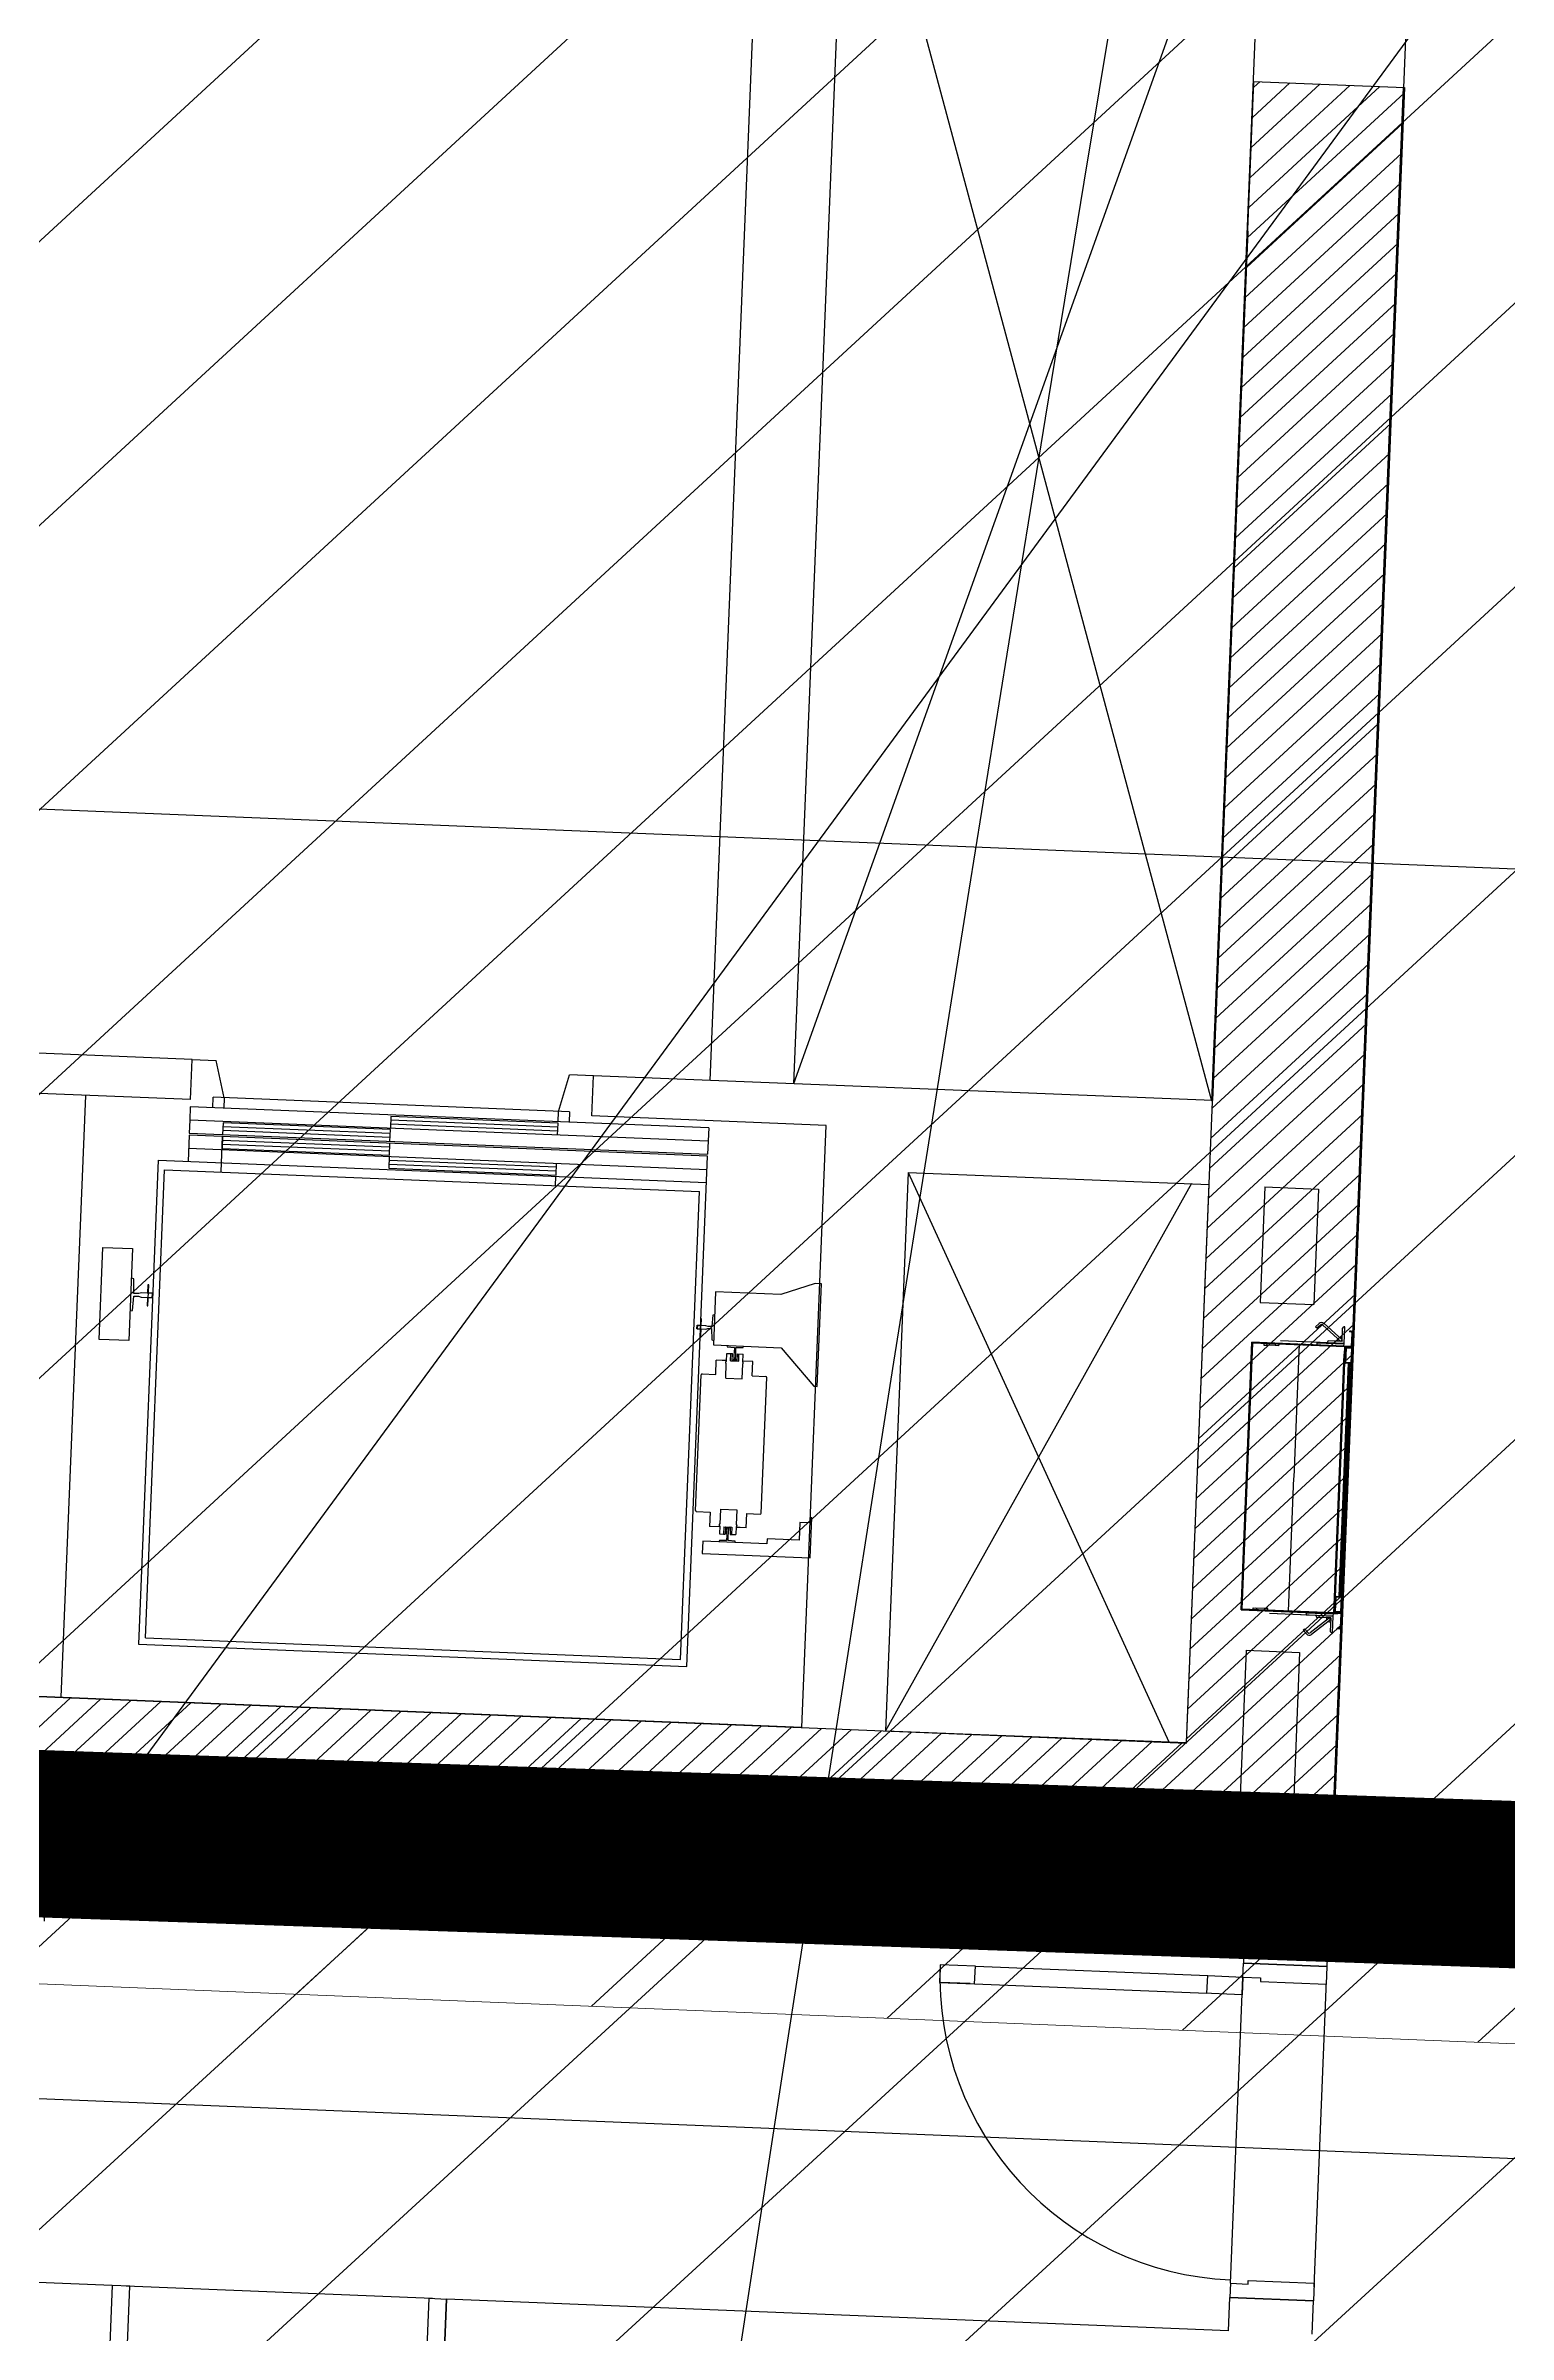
# Model space of a CAD drawing. Extents: x -678889171 to 586587, y -792238163 to 335485.
# Drawn here: x -678720618 to -678716249, y -791955414 to -791948575 of the extents above; entities that cross this region are included whole.
import ezdxf
from ezdxf.enums import TextEntityAlignment as Align

# ---------------------------------------------------------------- set-up
doc = ezdxf.new("R2010")
doc.units = 0
doc.header["$MEASUREMENT"] = 0
for name, color, linetype in [('A-FLOR-PATT', 252, 'Continuous'), ('A-SITE-PATT', 252, 'Continuous'), ('A-WALL', 252, 'Continuous')]:
    doc.layers.add(name, color=color, linetype=linetype)
for name, color, linetype, lineweight in [('BASEMENT3 LAYOUT$0$A-TABL-TEXT', 252, 'Continuous', 30), ('BASEMENT3 LAYOUT$0$HATCH1', 252, 'Continuous', 15), ('BASEMENT3 LAYOUT$0$HATCH2', 252, 'Continuous', 15)]:
    doc.layers.add(name, color=color, linetype=linetype, lineweight=lineweight)
doc.styles.add('Ground floor Towers$0$$Bas01-Rname$0$EN-SC', font='swissc.ttf')
doc.styles.add('Ground floor Towers$0$$Bas01-Rname$0$EN-SCL', font='swisscl.ttf')
doc.styles.add('Ground floor Towers$0$04-Ground Floor$0$000 admin typ - Copy trial 2$0$Standard', font='txt')
doc.styles.add('Ground floor Towers$0$04-Ground Floor$0$V2-lower ground$0$LEVEL  FOR LICENSE LOWER GR$0$$LG- LEVEL$0$AR-SR', font='sarb.shx')

# ---------------------------------------------------------------- blocks, each defined once
blk = doc.blocks.new('A$C61C61320')
at = {"layer": 'BASEMENT3 LAYOUT$0$HATCH2'}
h = blk.add_hatch(dxfattribs=at)
h.set_pattern_fill('ANSI31', color=256, scale=5000, style=0)
h.set_pattern_definition([(45, (1320016.062358054, 343948.7931753235), (-441.9417382415922, 441.9417382415922), [])])
h.paths.add_polyline_path([(11086.00013759569, 20764.88754983409), (-87874.57371154218, 20764.88754983409), (-87874.57371154218, -14411.92520058152), (11086.00013759569, -14411.92520058152)])
h = blk.add_hatch(dxfattribs=at)
h.set_pattern_fill('JIS_WOOD', color=256, scale=1000, style=0)
h.set_pattern_definition([(45, (-845211.5632561638, -471074.8112416068), (-499.9999991609842, 499.9999991609843), [])])
edge = h.paths.add_edge_path()
edge.add_line((-87728.88771757309, -14436.92520058164), (11085.99286301623, -14077.61977391216))
edge.add_line((11085.9928630162, -14077.61977391216), (11086.00013759563, -61296.12011963065))
edge.add_line((11086.00013759569, -61296.12011963065), (-23868.16462742418, -60220.57708285929))
edge.add_line((-23868.16462742421, -60220.57708285929), (-23388.15647815715, -47455.2645226442))
edge.add_arc((-38984.06513334403, -44366.02445463254), 15898.9235792472, 348.7958745272753, 525.9866040010601)
edge.add_line((-54409.82303213701, -40516.12001080933), (-55179.78612954497, -49076.3717473704))
edge.add_line((-55179.78612954495, -49076.3717473704), (-87616.00626249687, -47227.09333388295))
edge.add_line((-87616.00626249681, -47227.09333388295), (-87728.88771757303, -14436.92520058164))
at = {"layer": 'BASEMENT3 LAYOUT$0$A-TABL-TEXT', "const_width": 500}
blk.add_lwpolyline([(-87874.57371154218, -14411.92520058152), (11006.35061529244, -13813.14535745487)], dxfattribs=at)
at = {"layer": 'BASEMENT3 LAYOUT$0$HATCH1'}
blk.add_lwpolyline([(-34954.57419444504, 20764.88754983409), (11086.00013759569, 20764.88754983409), (11086.00013759569, -14077.61977391367), (-34954.57419444504, -14077.61016135014), (-34954.57429169421, 20764.8875468953)], dxfattribs=at)
at = {"layer": 'BASEMENT3 LAYOUT$0$HATCH2'}
blk.add_lwpolyline([(11086.00013759569, 20764.88754983409), (-87874.57371154218, 20764.88754983409), (-87874.57371154218, -14411.92520058152), (11086.00013759569, -14411.92520058152)], close=True, dxfattribs=at)
blk = doc.blocks.new('2')
at = {"layer": 'BASEMENT3 LAYOUT$0$A-TABL-TEXT', "const_width": 500}
blk.add_lwpolyline([(28948.80462125619, 217778.7896551112), (130982.8937054502, 218396.6636916995)], dxfattribs=at)
at = {"layer": 'BASEMENT3 LAYOUT$0$HATCH1'}
blk.add_lwpolyline([(82966.28210714832, 252962.2482544654), (129006.8564391891, 252962.2482544654), (129006.8564391891, 218119.7409307177), (82966.28210714832, 218119.7505432812), (82966.28200989915, 252962.2482515266)], dxfattribs=at)
blk = doc.blocks.new('GR')
at = {"layer": 'A-FLOR-PATT'}
for p, q in [((49525, 196905), (100317.2811657881, 272271.475170982)), ((77833.58612884278, 239976.1985141063), (77833.58612884278, 235726.9152415374, 6.574195595117978e-08)), ((75883.58612884412, 239726.1985141063), (75883.58612884412, 235726.1985141063)), ((76133.58612884412, 239726.1985141063), (76133.58612884412, 235726.1985141063)), ((77383.58612884412, 239726.1985141063), (76133.58612884412, 235726.1985141063)), ((76133.58612884412, 239726.1985141063), (77383.5861288441, 235726.1985141063, 6.574195787006775e-08)), ((77383.58612884412, 239726.1985141063), (77383.58612884412, 235726.1985141063)), ((77386.17222082234, 238775.3818649836), (77836.172220821, 238775.3818649836)), ((77386.17222082234, 233805.3818902383), (77386.17222082228, 238775.3818649836)), ((77386.17222082235, 238757.8228907181), (77403.73119508794, 238775.3818649836)), ((77386.17222082235, 238668.0203295074), (77493.53375629861, 238775.3818649836)), ((77386.17222082235, 238578.2177682967), (77583.33631750931, 238775.3818649836)), ((77386.17222082234, 238488.415207086), (77673.13887872, 238775.3818649836)), ((77386.17222082237, 238398.6126458753), (77762.9414399307, 238775.3818649836)), ((77386.17222082237, 238308.8100846646), (77836.172220821, 238758.8100846632)), ((77833.05338425327, 233156.0134408313), (77833.4370189731, 238776.1985141063)), ((77836.172220821, 238775.3818649836), (77836.17222082257, 233355.3818902383)), ((77386.17222082235, 238219.0075234539), (77836.17222082104, 238669.0075234526)), ((77386.17222082235, 238129.2049622432), (77836.17222082107, 238579.2049622419)), ((77386.17222082235, 238039.4024010325), (77836.1722208211, 238489.4024010312)), ((77386.17222082234, 237949.5998398218), (77836.17222082111, 238399.5998398206)), ((77386.17218827618, 238327.4678351661), (77386.17222082184, 235727.4912336704)), ((77386.17222082237, 237859.7972786111), (77836.17222082114, 238309.7972786099)), ((77386.17222082237, 237769.9947174004), (77836.17222082117, 238219.9947173992)), ((77386.17222082235, 237680.1921561898), (77836.17222082122, 238130.1921561886)), ((77386.17222082235, 237590.3895949791), (77836.17222082122, 238040.3895949779)), ((77386.17222082235, 237500.5870337684), (77836.17222082124, 237950.5870337673)), ((77386.17222082234, 237410.7844725577), (77836.17222082126, 237860.7844725566)), ((77386.17222082237, 237320.981911347), (77836.17222082132, 237770.9819113459)), ((77386.17222082237, 237231.1793501363), (77836.17222082135, 237681.1793501353)), ((77386.17222082235, 237141.3767889256), (77836.17222082136, 237591.3767889246)), ((77386.17222082235, 237051.5742277149), (77836.17222082142, 237501.574227714)), ((77386.17222082232, 236961.7716665042), (77836.17222082142, 237411.7716665033)), ((77386.17222082234, 236871.9691052935), (77836.17222082146, 237321.9691052926)), ((77386.17222082237, 236782.1665440828), (77836.17222082146, 237232.1665440819)), ((77386.17222082234, 236692.3639828721), (77836.17222082149, 237142.3639828713)), ((77386.17222082235, 236602.5614216615), (77836.17222082154, 237052.5614216606)), ((77386.17222082235, 236512.7588604508), (77836.17222082154, 236962.7588604499)), ((77386.17222082232, 236422.95629924), (77836.1722208216, 236872.9562992393)), ((77386.17222082234, 236333.1537380294), (77836.17222082161, 236783.1537380286)), ((77386.17222082237, 236243.3511768187), (77836.17222082161, 236693.3511768179)), ((77386.17222082234, 236153.548615608), (77836.17222082167, 236603.5486156073)), ((77386.17222082235, 236063.7460543973), (77836.17222082171, 236513.7460543967)), ((106690.0000000001, 236455), (58315, 236455)), ((77386.17222082235, 235973.9434931866), (77836.17222082171, 236423.943493186)), ((77386.17222082232, 235884.1409319759), (77836.17222082174, 236334.1409319753)), ((77386.17222082234, 235794.3383707652), (77836.17222082175, 236244.3383707646)), ((77386.17222082237, 235704.5358095545), (77836.17222082181, 236154.535809554)), ((77386.17222082237, 235614.7332483438), (77836.17222082184, 236064.7332483433)), ((77386.17222082235, 235524.9306871332), (77836.17222082186, 235974.9306871326)), ((77386.17222082235, 235435.1281259225), (77836.17222082186, 235885.1281259219)), ((77386.17222082235, 235345.3255647118), (77836.17222082191, 235795.3255647113)), ((74335.70897250086, 235726.1985141063), (73170.70897240068, 235726.1985141063)), ((74335.70897243392, 235606.19851497), (74335.70897250086, 235726.1985149376)), ((74335.70897250086, 235726.1985149193), (74407.74002819111, 235726.1985149193)), ((74435.70897243403, 235615.8876608582), (74407.74002819111, 235726.1985149193)), ((75435.70897243403, 235615.8876608582), (75463.67791652154, 235726.1985143066)), ((75535.70897243403, 235726.1985143066), (75463.67791652154, 235726.1985143066)), ((77386.17222082184, 235727.4912336704), (75535.70897240068, 235726.1985141064)), ((75535.70897236721, 235606.198514307), (75535.70897243403, 235726.1985143124)), ((77386.17222082234, 235255.5230035011), (77836.17222082196, 235705.5230035007)), ((74335.70897250086, 235606.1985141063), (73170.70897240068, 235606.1985141063)), ((74021.17285968013, 235606.1985139012), (74021.17285968013, 233806.1985141063)), ((75468.6686482384, 235615.8876608582), (74402.74929662967, 235615.8876608582)), ((74402.74929662967, 235584.4590894296), (74402.74929662967, 235615.8876608582)), ((74435.70897243403, 235615.8876608582), (74435.70897243403, 235584.4590894296)), ((75435.70897243403, 235584.4590894297), (75435.70897243403, 235615.8876608582)), ((75468.6686482384, 235615.8876608582), (75468.6686482384, 235584.4590894297)), ((76236.17285968013, 235606.1985141063), (75535.70897240068, 235606.1985141063)), ((76236.17285968013, 233805.3818902383), (76236.17285968013, 235606.1985141063)), ((77386.17222082237, 235165.7204422904), (77836.17222082196, 235615.72044229)), ((74335.70897243392, 235584.4590894296), (74335.7089724338, 235545.173375144)), ((75885.70897243403, 235584.4590894296), (74335.70897243392, 235584.4590894296)), ((74335.7089724338, 235545.173375144), (74335.70897243392, 235505.8876608582)), ((75885.70897243403, 235545.1733751439), (74335.7089724338, 235545.173375144)), ((74435.70897243415, 235541.2448037154), (74435.70897243415, 235505.8876608582)), ((74935.70897243392, 235541.2448037154), (74435.70897243415, 235541.2448037154)), ((74935.70897243403, 235529.4590894296), (74435.70897243403, 235529.4590894296)), ((74935.70897243403, 235580.5305180011), (74935.70897243392, 235545.173375144)), ((75435.70897243403, 235580.5305180011), (74935.70897243403, 235580.5305180011)), ((75435.70897243403, 235568.7448037154), (74935.70897243403, 235568.7448037154)), ((75435.70897243403, 235556.9590894296), (74935.70897243392, 235556.9590894296)), ((74935.70897243403, 235505.8876608582), (74935.70897243392, 235541.2448037154)), ((75435.70897243403, 235545.1733751439), (75435.70897243403, 235580.5305180011)), ((75885.70897243403, 235584.4590894299), (75885.70897243403, 235505.8876608585)), ((77386.17222082237, 235075.9178810797), (77836.17222082199, 235525.9178810793)), ((74335.70897243392, 235505.8876608582), (75885.70897243403, 235505.8876608582)), ((74335.70897243392, 235499.9781345379), (74335.70897243392, 235421.4067059665)), ((75885.70897243403, 235499.9781345379), (74335.70897243392, 235499.9781345379)), ((74335.70897243392, 235460.6924202522), (75885.70897243403, 235460.6924202522)), ((74935.70897243403, 235517.6733751439), (74435.70897243415, 235517.673375144)), ((74435.70897243403, 235393.9067059665), (74435.70897243403, 235499.9781345379)), ((74435.70897243403, 235499.9781345379), (74435.70897243415, 235464.6209916807)), ((74935.70897243403, 235488.1924202521), (74435.70897243403, 235488.1924202521)), ((74935.70897243403, 235476.4067059664), (74435.70897243415, 235476.4067059665)), ((74435.70897243415, 235464.6209916807), (74935.70897243403, 235464.6209916807)), ((74935.70897243403, 235464.6209916807), (74935.70897243392, 235499.9781345379)), ((74935.70897243403, 235460.6924202521), (74935.70897243403, 235425.335277395)), ((75435.70897243403, 235425.335277395), (75435.70897243415, 235460.6924202521)), ((75885.70897243694, 233974.2638488232), (75885.70897243403, 235499.9781345381)), ((77333.43703314522, 235477.4543932813), (76486.17285968013, 233806.1985141063)), ((76486.17285968013, 235476.1985141063), (77333.43703314522, 233807.4543932812)), ((76486.17285968013, 235476.1985141063), (76486.17285968013, 233806.1985141063)), ((76486.17285968013, 235476.1985141063), (77386.17222082232, 235476.1985141063)), ((77386.17222082232, 233807.5325613734), (77386.17222082232, 235476.1985141063)), ((77553.26158763896, 235476.198513773), (77553.26158667821, 235130.3635953762)), ((77553.26158763896, 235476.198513773), (77713.26158763896, 235476.1985133285)), ((77713.26158763896, 235476.1985133285), (77713.26158667821, 235130.3635953763)), ((74246.42325815126, 235421.4067059665), (75885.70897243694, 235421.4067059665)), ((74246.42325815126, 235421.4067059665), (74246.42325815126, 233974.2638488233)), ((74266.0661152941, 233993.9067059661), (74266.0661152941, 235393.9067059665)), ((74266.0661152941, 235393.9067059665), (75866.0661152941, 235393.9067059664)), ((75435.70897243415, 235448.9067059665), (74935.70897243403, 235448.9067059665)), ((75435.70897243403, 235437.1209916807), (74935.70897243403, 235437.1209916807)), ((74935.70897243403, 235425.335277395), (75435.70897243403, 235425.335277395)), ((75435.70897243415, 235393.9067059665), (75435.70897243403, 235421.4067059665)), ((75866.0661152941, 233993.9067059661), (75866.0661152941, 235393.9067059664)), ((77386.17222082235, 234986.115319869), (77836.17222082203, 235436.1153198687)), ((77386.17222082235, 234896.3127586583), (77836.17222082203, 235346.312758658)), ((77386.17222082235, 234806.5101974476), (77836.17222082209, 235256.5101974473)), ((74092.03040100842, 234879.4800769346), (74092.03040100842, 235154.4800769346)), ((74092.03040100842, 235154.4800769346), (74180.8161152941, 235154.4800769346)), ((74180.8161152941, 235154.4800769346), (74180.8161152941, 234879.4800769346)), ((76222.11974453017, 235133.0352442064), (76120.80364505002, 235096.1930262136)), ((76241.15489049301, 235133.0352442064), (76222.11974453017, 235133.0352442064)), ((76241.15489049301, 234826.0167609334), (76241.15489049301, 235133.0352442064)), ((77386.17222082234, 234716.7076362369), (77836.1722208221, 235166.7076362367)), ((77553.26158667823, 235130.3635953763, -5.781159205423704e-07), (77713.26158634477, 235130.3635953763, -2.334822668452396e-07)), ((74187.88754386558, 235064.1229340775), (74180.8161152941, 235066.0872197918)), ((74190.24468672262, 235020.9086483632), (74187.88754386558, 235064.1229340775)), ((74233.45897243694, 235048.4086483633), (74230.70897243694, 235048.4086483632)), ((74230.70897243694, 235048.4086483632), (74230.70897243694, 235024.4443626489)), ((74233.45897243694, 234985.5515055061), (74233.45897243694, 235048.4086483633)), ((75926.15392665482, 235096.1930262137), (75926.15392665482, 234937.1574518782)), ((76120.80364505002, 235096.1930262136), (75926.15392665482, 235096.1930262137)), ((77386.17222082237, 234626.9050750262), (77836.1722208221, 235076.905075026)), ((77731.15531693063, 235074.4731457977), (77720.934737534, 235063.9026052008)), ((77725.55389860856, 235060.0481547379), (77720.934737534, 235063.9026052008)), ((77735.4687597715, 235070.3025090527), (77725.55389860856, 235060.0481547379)), ((77798.30857549461, 235023.9019747642), (77742.26674257583, 235070.6659791683)), ((77802.15271201896, 235028.5087756479), (77746.11087910019, 235075.272780052)), ((77802.26158520815, 235023.8793781585), (77802.26158520814, 235063.8793781585)), ((77808.26158520814, 235067.8793781585), (77806.26158520814, 235067.8793781585)), ((77808.26158520815, 235017.8793781585), (77808.26158520815, 235067.8793781585)), ((77822.73832372807, 235055.3635953762), (77822.73832372807, 235053.3635953762)), ((77828.26158520815, 235055.3635953762), (77822.73832372807, 235055.3635953762)), ((77828.26158520815, 235053.3635953762), (77822.73832372807, 235053.3635953762)), ((77831.26158520815, 235010.3635953762), (77831.26158520815, 235050.3635953762)), ((77833.26158520815, 235010.3635953762), (77833.26158520815, 235050.3635953762)), ((74187.88754386558, 234969.8372197918), (74190.24468672274, 235013.051505506)), ((74204.38754386558, 235020.9086483631), (74190.24468672262, 235020.9086483632)), ((74190.24468672274, 235013.051505506), (74204.38754386558, 235013.051505506)), ((74212.24468672262, 235023.2657912204), (74204.38754386558, 235020.9086483631)), ((74204.38754386558, 235013.051505506), (74212.24468672262, 235010.6943626489)), ((74245.24468672262, 235023.2657912204), (74212.24468672262, 235023.2657912204)), ((74212.24468672262, 235010.6943626489), (74245.24468672274, 235010.6943626489)), ((74230.70897243694, 235024.4443626489), (74246.42325815126, 235024.4443626489)), ((74246.42325815126, 235009.5157912204), (74230.70897243694, 235009.5157912204)), ((74230.70897243694, 235009.5157912204), (74230.70897243694, 234985.551505506)), ((74230.70897243694, 234985.551505506), (74233.45897243694, 234985.5515055061)), ((74245.24468672274, 235010.6943626489), (74245.24468672262, 235023.2657912204)), ((75874.88183994823, 234982.9032058858), (75874.88183994823, 234994.5699082503)), ((75874.88183994823, 234994.5699082503), (75887.16257927915, 234994.5699082503)), ((75887.16257927915, 234982.9032058858), (75874.88183994823, 234982.9032058858)), ((75901.59244799298, 234993.6488528004), (75875.8028953981, 234993.6488528005)), ((75875.8028953981, 234993.6488528005), (75875.8028953981, 234983.8242613357)), ((75875.8028953981, 234983.8242613357), (75901.59244799298, 234983.8242613358)), ((75887.16257927915, 235013.29803573), (75885.01344989623, 235013.2980357299)), ((75885.01344989623, 235013.2980357299), (75885.01344989623, 234964.1750784062)), ((75887.16257927915, 234994.5699082503), (75887.16257927915, 235013.29803573)), ((75887.16257927915, 234964.1750784062), (75887.16257927915, 234982.9032058858)), ((75907.73281765844, 234991.8067419008), (75901.59244799298, 234993.6488528004)), ((75901.59244799298, 234983.8242613358), (75907.73281765844, 234985.6663722353)), ((75918.78548305632, 234991.8067419008), (75907.73281765844, 234991.8067419008)), ((75907.73281765844, 234985.6663722353), (75918.78548305632, 234985.6663722354)), ((75920.62759395594, 235025.5787750609), (75918.78548305632, 234991.8067419008)), ((75918.78548305632, 234985.6663722354), (75920.62759395594, 234951.8943390753)), ((75926.15392665482, 235027.1138674772), (75920.62759395594, 235025.5787750609)), ((77386.17222082237, 234537.1025138155), (77836.17222082216, 234987.1025138153)), ((77831.26158520815, 235010.3635953762), (77533.26158520815, 235010.3635953762)), ((77533.26158520815, 235010.3635953762), (77533.26158520815, 234210.3635953762)), ((77533.26158520815, 234210.364086447), (77533.26158520815, 235010.3635953762)), ((77533.26158520815, 235010.3635953762, -6.211951305109401e-07), (77713.26158634484, 235010.3635953763, -2.334822668452396e-07)), ((77535.26158520815, 235008.3635953762), (77535.26158520815, 234212.3635953762)), ((77810.10779247254, 235008.3635953762), (77535.26158520815, 235008.3635953762)), ((77569.0632984868, 235008.3635953762), (77569.0632984868, 235003.3654052576)), ((77569.0632984868, 235003.3654052576), (77579.14753023331, 235003.3654052576)), ((77606.21403804974, 235003.361642898), (77576.21403804974, 235003.361642898)), ((77579.14753023331, 235003.3654052576), (77579.14753023331, 235008.3635953762)), ((77603.28054586619, 235003.3654052576), (77603.28054586619, 235008.3635953762)), ((77613.3647776127, 235003.3654052576), (77603.28054586619, 235003.3654052576)), ((77613.3647776127, 235008.3635953762), (77613.3647776127, 235003.3654052576)), ((77808.26158520815, 235017.8793781585), (77618.26158520815, 235017.8793781585)), ((77808.26158520815, 235017.8793781585), (77618.26158520815, 235017.8793781585)), ((77682.19908520818, 235010.3635953763, 4.275470725291972e-07), (77674.47427209924, 235010.3635953763, 4.275470725291972e-07)), ((77674.65427209923, 235010.1835953764, 4.275470725291972e-07), (77674.65427209923, 234611.5435953763, 4.275470725291972e-07)), ((77728.26158520814, 235011.1635953762), (77728.26158520814, 235017.1635953762)), ((77728.26158520814, 235017.1635953762), (77808.26158520814, 235017.1635953762)), ((77728.26158520814, 235011.1635953762), (77808.26158520814, 235011.1635953762)), ((77758.26158520815, 235017.8793781585), (77758.26158520815, 235019.8793781585)), ((77808.26158520815, 235017.8793781585), (77758.26158520815, 235017.8793781585)), ((77802.26158520815, 235023.8793781585), (77762.26158520815, 235023.8793781585)), ((77802.15271201896, 235028.5087756479), (77798.30857549461, 235023.9019747642)), ((77808.26158520814, 235011.1635953762), (77808.26158520814, 235017.1635953762)), ((77810.10779247254, 235008.3635953762), (77810.10779247254, 234986.5492146157)), ((77812.10779247254, 234986.5492146157), (77810.10779247254, 234986.5492146157)), ((77810.10779247254, 234234.1779761368), (77810.10779247254, 234986.5492146157)), ((77831.26158520815, 235008.3635953762), (77812.10779247254, 235008.3635953762)), ((77812.10779247254, 235008.3635953762), (77812.10779247254, 234986.5492146157)), ((77813.26158520815, 235004.5492146157), (77813.26158520815, 234961.5492146157)), ((77813.26158520815, 234234.1779761368), (77813.26158520815, 234986.5492146157)), ((77831.26158520815, 235006.5492146157), (77815.26158520815, 235006.5492146157)), ((77831.26158520815, 235004.5492146157), (77815.26158520815, 235004.5492146157)), ((77815.26158520815, 235004.5492146157), (77815.26158520815, 234961.5492146157)), ((77831.26158520815, 235004.5492146157), (77831.26158520815, 234961.5492146157)), ((77833.26158520815, 235008.3635953762), (77833.26158520815, 234952.3702126621)), ((77833.26158520815, 235004.5492146157), (77833.26158520815, 234961.5492146157)), ((77833.26158520815, 234977.8793781585), (77833.26158520815, 234262.847812594)), ((74180.8161152941, 234967.8729340775), (74187.88754386558, 234969.8372197918)), ((75885.01344989623, 234964.1750784062), (75887.16257927915, 234964.1750784062)), ((75920.62759395594, 234951.8943390753), (75926.15392665482, 234950.3592466589)), ((75926.15392665482, 234937.1574518782), (76128.78612561511, 234937.1574518782)), ((75966.06632948037, 234937.1574518782), (75967.6014218967, 234933.4732300789)), ((75966.68036644683, 234889.1397610942), (75966.68036644695, 234913.7012397562)), ((75966.68036644695, 234913.7012397562), (75983.87340151017, 234913.7012397561)), ((75967.6014218967, 234933.4732300789), (75988.93920648422, 234932.0916469042)), ((75978.96110577775, 234913.7012397561), (75983.87340151017, 234913.7012397561)), ((75978.96110577775, 234892.209945927), (75978.96110577775, 234913.7012397561)), ((75983.87340151017, 234892.2099459269), (75983.87340151017, 234913.7012397561)), ((75988.93920648411, 234917.1398467688), (75988.47867875929, 234910.9994771033)), ((75988.47867875929, 234910.9994771033), (75988.47867875929, 234895.4029381531)), ((75988.93920648422, 234932.0916469042), (75988.93920648411, 234917.1398467688)), ((75993.54448373323, 234932.0916469042), (76014.88226832075, 234933.4732300789)), ((75993.54448373323, 234917.1398467688), (75993.54448373323, 234932.0916469042)), ((75994.00501145828, 234910.9994771034), (75993.54448373323, 234917.1398467688)), ((75994.00501145817, 234895.402938153), (75994.00501145828, 234910.9994771034)), ((75998.61028870729, 234913.7012397561), (76015.80332377051, 234913.7012397562)), ((75998.61028870729, 234892.209945927), (75998.61028870729, 234913.7012397561)), ((76003.52258443959, 234892.209945927), (76003.5225844397, 234913.7012397561)), ((76014.88226832075, 234933.4732300789), (76016.41736073709, 234937.1574518782)), ((76015.80332377051, 234889.1397610943), (76015.80332377051, 234913.7012397562)), ((76128.78612561511, 234937.1574518782), (76230.71626206172, 234826.0167609333)), ((77831.26158520815, 234961.5492146157), (77815.26158520815, 234961.5492146157)), ((77831.26158520815, 234959.5492146157), (77815.26158520815, 234959.5492146157)), ((77823.26158520815, 234959.5492146157), (77823.26158520815, 234262.847812594)), ((77825.26158520815, 234959.5492146157), (77825.26158520815, 234262.847812594)), ((77826.26158520815, 234959.5492146157), (77826.26158520815, 234262.847812594)), ((77828.26158520815, 234959.5492146157), (77828.26158520815, 234262.847812594)), ((77833.26158520815, 234242.847812594), (77833.26158520815, 234959.5492146157)), ((74180.8161152941, 234879.4800769346), (74092.03040100842, 234879.4800769346)), ((75892.99593046131, 234441.0155829089), (75892.99593046131, 234846.2799808294)), ((75896.0661152941, 234849.3501656621), (75936.59255508611, 234849.3501656621)), ((75966.68036644695, 234892.3327533203), (75936.59255508611, 234892.3327533203)), ((75936.59255508611, 234849.3501656621), (75936.59255508611, 234892.3327533203)), ((75966.68036644695, 234892.3327533203), (75954.39962711591, 234892.3327533204)), ((75966.68036644683, 234889.1397610942), (75965.14527403061, 234889.1397610943)), ((75965.1452740305, 234884.2274653619), (75965.14527403061, 234889.1397610943)), ((75966.68036644683, 234884.2274653619), (75965.1452740305, 234884.2274653619)), ((75966.68036644695, 234840.0168037706), (75966.68036644683, 234884.2274653619)), ((75966.68036644695, 234840.0168037706), (76015.80332377051, 234840.0168037706)), ((75978.96110577775, 234892.209945927), (76003.52258443959, 234892.209945927)), ((75984.79445696004, 234892.3763140782), (75986.91372195246, 234895.4029381531)), ((75995.569968265, 234895.4029381531), (75986.91372195246, 234895.4029381531)), ((75986.94358634295, 234895.4029381531), (75995.5401038745, 234895.402938153)), ((75997.68923325754, 234892.3763140782), (75995.569968265, 234895.4029381531)), ((76045.89113513134, 234892.3327533203), (76015.80332377051, 234892.3327533203)), ((76015.80332377051, 234889.1397610943), (76017.33841618696, 234889.1397610943)), ((76015.80332377051, 234840.0168037706), (76015.80332377051, 234884.2274653619)), ((76015.80332377051, 234884.2274653619), (76017.33841618696, 234884.227465362)), ((76017.33841618696, 234884.227465362), (76017.33841618696, 234889.1397610943)), ((76045.89113513134, 234849.3501656621), (76045.89113513134, 234892.3327533203)), ((76045.89113513134, 234849.3501656621), (76086.41757492347, 234849.3501656621)), ((76089.48775975603, 234441.015582909), (76089.48775975614, 234846.2799808294)), ((77386.17222082235, 234447.2999526049), (77836.17222082215, 234897.2999526046)), ((76230.71626206172, 234826.0167609333), (76241.15489049301, 234826.0167609334)), ((77386.17222082235, 234357.4973913942), (77836.1722208222, 234807.497391394)), ((77386.17222082235, 234267.6948301835), (77836.17222082223, 234717.6948301833)), ((77386.17222082234, 234177.8922689728), (77836.17222082225, 234627.8922689727)), ((77674.65427209923, 234212.5435953763, 4.275470725291972e-07), (77674.65427209923, 234611.1835953764, 4.275470725291972e-07)), ((77386.17222082237, 234088.0897077621), (77836.17222082228, 234538.089707762)), ((75896.0661152941, 234437.9453980761), (75936.59255508611, 234437.9453980761)), ((75936.59255508611, 234437.9453980761), (75936.59255508611, 234394.9628104179)), ((75966.68036644683, 234447.2787599677), (76015.80332377051, 234447.2787599677)), ((75966.68036644683, 234447.2787599677), (75966.68036644683, 234403.0680983763)), ((76015.80332377051, 234447.2787599677), (76015.80332377051, 234403.0680983764)), ((76045.89113513134, 234394.9628104179), (76045.89113513134, 234437.9453980762)), ((76045.89113513134, 234437.9453980762), (76086.41757492335, 234437.9453980762)), ((76241.15489049301, 234433.0331023437), (76236.2425947606, 234433.0331023438)), ((76236.2425947606, 234433.0331023438), (76236.2425947606, 234417.6821781801)), ((76241.15489049301, 234313.2958938673), (76241.15489049301, 234433.0331023437)), ((77386.17222082237, 233998.2871465514), (77836.17222082234, 234448.2871465514)), ((75966.68036644695, 234394.9628104179), (75936.59255508611, 234394.9628104179)), ((75966.68036644683, 234403.0680983763), (75965.1452740305, 234403.0680983763)), ((75965.1452740305, 234403.0680983763), (75965.1452740305, 234398.155802644)), ((75966.68036644683, 234398.155802644), (75965.1452740305, 234398.155802644)), ((75966.68036644683, 234398.155802644), (75966.68036644683, 234373.594323982)), ((75966.68036644683, 234373.594323982), (75983.87340151017, 234373.5943239822)), ((75978.96110577775, 234395.0856178112), (76003.52258443959, 234395.0856178112)), ((75978.96110577775, 234395.0856178112), (75978.96110577775, 234373.5943239822)), ((75978.96110577775, 234373.5943239822), (75983.87340151017, 234373.5943239822)), ((75983.87340151017, 234395.0856178112), (75983.87340151017, 234373.5943239822)), ((75984.79445696004, 234394.91924966), (75986.91372195246, 234391.8926255852)), ((75995.56996826488, 234391.8926255851), (75986.91372195246, 234391.8926255852)), ((75994.00501145817, 234391.8926255852), (75988.47867875917, 234391.8926255853)), ((75988.47867875917, 234391.8926255853), (75988.47867875929, 234376.2960866349)), ((75988.47867875929, 234376.2960866349), (75988.93920648411, 234370.1557169695)), ((75988.93920648411, 234370.1557169695), (75988.93920648411, 234355.2039168341)), ((75993.54448373323, 234370.1557169695), (75994.00501145817, 234376.2960866349)), ((75993.54448373323, 234355.2039168341), (75993.54448373323, 234370.1557169695)), ((75994.00501145817, 234376.2960866349), (75994.00501145817, 234391.8926255852)), ((75997.68923325742, 234394.91924966), (75995.56996826488, 234391.8926255851)), ((75998.61028870729, 234395.0856178112), (75998.61028870729, 234373.5943239821)), ((75998.61028870729, 234373.5943239821), (76015.80332377063, 234373.5943239821)), ((75998.61028870729, 234373.5943239821), (76003.52258443959, 234373.594323982)), ((76003.52258443959, 234395.0856178112), (76003.52258443959, 234373.594323982)), ((76015.80332377051, 234403.0680983764), (76017.33841618696, 234403.0680983763)), ((76015.80332377051, 234398.155802644), (76017.33841618696, 234398.1558026439)), ((76015.80332377051, 234398.155802644), (76015.80332377063, 234373.5943239821)), ((76045.89113513134, 234394.9628104179), (76015.80332377063, 234394.9628104179)), ((76028.08406310143, 234394.9628104179), (76015.80332377063, 234394.9628104179)), ((76017.33841618696, 234403.0680983763), (76017.33841618696, 234398.1558026439)), ((76205.54074643341, 234364.8749990572), (76109.75097965215, 234364.8749990572)), ((76109.75097965215, 234364.8749990572), (76109.75097965215, 234350.1381118601)), ((76236.2425947606, 234417.6821781801), (76205.5407464333, 234417.6821781801)), ((76205.5407464333, 234417.6821781801), (76205.54074643341, 234364.8749990572)), ((77386.17222082235, 233908.4845853407), (77836.17222082235, 234358.4845853407)), ((76109.75097965215, 234350.1381118601), (75918.17144608973, 234350.1381118601)), ((75918.17144608973, 234350.1381118601), (75918.17144608973, 234313.2958938673)), ((75918.17144608973, 234313.2958938673), (76241.15489049301, 234313.2958938673)), ((75967.6014218967, 234353.8223336594), (75966.06632948037, 234350.1381118601)), ((75988.93920648411, 234355.2039168341), (75967.6014218967, 234353.8223336594)), ((76014.88226832075, 234353.8223336593), (75993.54448373323, 234355.2039168341)), ((76016.41736073709, 234350.1381118601), (76014.88226832075, 234353.8223336593)), ((77386.17222082235, 233818.68202413), (77836.17222082235, 234268.68202413)), ((77812.10779247254, 234234.1779761368), (77810.10779247254, 234234.1779761368)), ((77810.10779247254, 234212.3635953762), (77810.10779247254, 234234.1779761368)), ((77812.10779247254, 234212.3635953762), (77812.10779247254, 234234.1779761368)), ((77813.26158520815, 234216.1779761368), (77813.26158520815, 234259.1779761368)), ((77831.26158520815, 234261.1779761368), (77815.26158520815, 234261.1779761368)), ((77815.26158520815, 234216.1779761368), (77815.26158520815, 234259.1779761368)), ((77831.26158520815, 234259.1779761368), (77815.26158520815, 234259.1779761368)), ((77831.26158520815, 234216.1779761368), (77831.26158520815, 234259.1779761368)), ((77833.26158520815, 234212.3635953762), (77833.26158520815, 234268.3569780903)), ((77833.26158520815, 234216.1779761368), (77833.26158520815, 234259.1779761368)), ((77012.67464814133, 233355.3818902383), (77836.17222082241, 234178.8794629194)), ((77533.26158520815, 234210.364086447), (77821.73832372803, 234210.3635951442)), ((77831.26158520815, 234210.3635953762), (77533.26158520815, 234210.3635953762)), ((77810.10779247254, 234212.3635953762), (77535.26158520815, 234212.3635953762)), ((77569.0632984868, 234217.3617854949), (77579.14753023331, 234217.3617854949)), ((77569.0632984868, 234212.3635953762), (77569.0632984868, 234217.3617854949)), ((77606.21403804974, 234217.3655478545), (77576.21403804974, 234217.3655478545)), ((77579.14753023331, 234217.3617854949), (77579.14753023331, 234212.3635953762)), ((77613.3647776127, 234217.3617854949), (77603.28054586619, 234217.3617854949)), ((77603.28054586619, 234217.3617854949), (77603.28054586619, 234212.3635953762)), ((77613.3647776127, 234212.3635953762), (77613.3647776127, 234217.3617854949)), ((77808.26158520815, 234202.847812594), (77618.26158520815, 234202.847812594)), ((77758.26158520815, 234202.847812594), (77618.26158520815, 234202.847812594)), ((77808.26158520815, 234202.847812594), (77618.26158520815, 234202.847812594)), ((77672.74718884035, 234212.3635953763, 4.275470725291972e-07), (77674.83427209922, 234212.3635953763, 4.275470725291972e-07)), ((77725.55389860856, 234160.6790360145), (77720.934737534, 234156.8245855516)), ((77731.15531693063, 234146.2540449547), (77720.934737534, 234156.8245855516)), ((77735.4687597715, 234150.4246816997), (77725.55389860856, 234160.6790360145)), ((77728.26158520814, 234209.5635953762), (77808.26158520814, 234209.5635953762)), ((77728.26158520814, 234209.5635953762), (77728.26158520814, 234203.5635953762)), ((77728.26158520814, 234203.5635953762), (77808.26158520814, 234203.5635953762)), ((77798.30857549461, 234196.8252159882), (77742.26674257583, 234150.0612115841)), ((77802.15271201896, 234192.2184151045), (77746.11087910019, 234145.4544107004)), ((77808.26158520815, 234202.847812594), (77758.26158520815, 234202.847812594)), ((77758.26158520815, 234202.847812594), (77758.26158520815, 234200.847812594)), ((77802.26158520815, 234196.847812594), (77762.26158520815, 234196.847812594)), ((77768.26158520815, 234202.847812594), (77808.26158520815, 234202.847812594)), ((77802.15271201896, 234192.2184151045), (77798.30857549461, 234196.8252159882)), ((77802.26158520815, 234196.847812594), (77802.26158520814, 234156.847812594)), ((77808.26158520814, 234209.5635953762), (77808.26158520814, 234203.5635953762)), ((77808.26158520815, 234202.847812594), (77808.26158520815, 234152.847812594)), ((77831.26158520815, 234212.3635953762), (77812.10779247254, 234212.3635953762)), ((77831.26158520815, 234216.1779761368), (77815.26158520815, 234216.1779761368)), ((77831.26158520815, 234214.1779761368), (77815.26158520815, 234214.1779761368)), ((77828.26158520815, 234167.3635953762), (77822.73832372807, 234167.3635953762)), ((77822.73832372807, 234165.3635953762), (77822.73832372807, 234167.3635953762)), ((77828.26158520815, 234165.3635953762), (77822.73832372807, 234165.3635953762)), ((77831.26158520815, 234210.3635953762), (77831.26158520815, 234170.3635953762)), ((77833.26158520815, 234210.3635953762), (77833.26158520815, 234170.3635953762)), ((77102.47720935202, 233355.3818902383), (77836.17222082245, 234089.0769017087)), ((77553.26158378903, 234090.3640523849), (77553.26158244399, 233606.1985143286)), ((77553.26158378902, 234090.3640523849), (77713.26158378902, 234090.36377989)), ((77713.26158378903, 234090.36377989), (77713.261582444, 233606.1985138841)), ((77808.26158520814, 234152.847812594), (77806.26158520814, 234152.847812594)), ((74246.42325815126, 233974.2638488233), (75885.70897243694, 233974.2638488232)), ((74266.0661152941, 233993.9067059661), (75866.0661152941, 233993.9067059661)), ((77192.27977056272, 233355.3818902383), (77836.17222082245, 233999.274340498)), ((77282.08233177339, 233355.3818902383), (77836.17222082248, 233909.4717792874)), ((77371.88489298408, 233355.3818902383), (77836.1722208225, 233819.6692180767)), ((65781.64405900394, 233805.3818902383), (77386.17222082234, 233805.3818902383)), ((76236.17285968013, 233805.3818902383), (66926.17285968013, 233805.3818902383)), ((73600.17732213503, 233355.3818902383), (74050.17732213506, 233805.3818902383)), ((73689.97988334573, 233355.3818902383), (74139.97988334573, 233805.3818902383)), ((73779.78244455643, 233355.3818902383), (74229.78244455643, 233805.3818902383)), ((73869.58500576712, 233355.3818902383), (74319.58500576712, 233805.3818902383)), ((73959.38756697782, 233355.3818902383), (74409.38756697782, 233805.3818902383)), ((74049.1901281885, 233355.3818902383), (74499.19012818852, 233805.3818902383)), ((74138.99268939918, 233355.3818902383), (74588.99268939921, 233805.3818902383)), ((74228.79525060988, 233355.3818902383), (74678.79525060988, 233805.3818902383)), ((74318.59781182058, 233355.3818902383), (74768.59781182058, 233805.3818902383)), ((74408.40037303127, 233355.3818902383), (74858.40037303127, 233805.3818902383)), ((74498.20293424197, 233355.3818902383), (74948.20293424197, 233805.3818902383)), ((74588.00549545264, 233355.3818902383), (75038.00549545267, 233805.3818902383)), ((74677.80805666333, 233355.3818902383), (75127.80805666336, 233805.3818902383)), ((74767.61061787403, 233355.3818902383), (75217.61061787403, 233805.3818902383)), ((74857.41317908473, 233355.3818902383), (75307.41317908473, 233805.3818902383)), ((74947.21574029542, 233355.3818902383), (75397.21574029542, 233805.3818902383)), ((75037.01830150612, 233355.3818902383), (75487.01830150612, 233805.3818902383)), ((75126.82086271679, 233355.3818902383), (75576.82086271682, 233805.3818902383)), ((75216.62342392748, 233355.3818902383), (75666.6234239275, 233805.3818902383)), ((75306.42598513818, 233355.3818902383), (75756.42598513818, 233805.3818902383)), ((75396.22854634888, 233355.3818902383), (75846.22854634888, 233805.3818902383)), ((75486.03110755957, 233355.3818902383), (75936.03110755957, 233805.3818902383)), ((75575.83366877027, 233355.3818902383), (76025.83366877027, 233805.3818902383)), ((75665.63622998094, 233355.3818902383), (76115.63622998097, 233805.3818902383)), ((75755.43879119163, 233355.3818902383), (76205.43879119166, 233805.3818902383)), ((75845.24135240233, 233355.3818902383), (76295.24135240233, 233805.3818902383)), ((75935.04391361303, 233355.3818902383), (76385.04391361303, 233805.3818902383)), ((76024.84647482372, 233355.3818902383), (76474.84647482372, 233805.3818902383)), ((76114.64903603442, 233355.3818902383), (76564.64903603442, 233805.3818902383)), ((76204.45159724509, 233355.3818902383), (76654.45159724512, 233805.3818902383)), ((76294.25415845578, 233355.3818902383), (76744.2541584558, 233805.3818902383)), ((76384.05671966648, 233355.3818902383), (76834.05671966648, 233805.3818902383)), ((76473.85928087718, 233355.3818902383), (76923.85928087718, 233805.3818902383)), ((76486.17285968013, 233806.1985141063), (77386.17222082232, 233807.5325613734)), ((76563.66184208787, 233355.3818902383), (77013.66184208787, 233805.3818902383)), ((76653.46440329857, 233355.3818902383), (77103.46440329857, 233805.3818902383)), ((76743.26696450924, 233355.3818902383), (77193.26696450927, 233805.3818902383)), ((76833.06952571993, 233355.3818902383), (77283.06952571995, 233805.3818902383)), ((76922.87208693063, 233355.3818902383), (77372.87208693063, 233805.3818902383)), ((77461.68745419478, 233355.3818902383), (77836.17222082253, 233729.866656866)), ((77551.49001540548, 233355.3818902383), (77836.17222082258, 233640.0640956554)), ((77553.26158244399, 233606.1985143286), (77713.261582444, 233606.1985138841)), ((77641.29257661614, 233355.3818902383), (77836.17222082257, 233550.2615344447)), ((77731.09513782687, 233355.3818902383), (77836.1722208226, 233460.458973234)), ((77836.17222082257, 233355.3818902383), (71908.9080615296, 233355.3818902383)), ((73998.67958884509, 233356.1985141063), (77583.26157474749, 233356.1985141064)), ((73998.67958884509, 233356.1985141063), (73998.67958884509, 233136.0134408315)), ((77583.26157474749, 233356.1985141064), (77583.05338425327, 233156.0134408313)), ((77820.89769903754, 233355.3818902383), (77836.17222082266, 233370.6564120234)), ((77583.05338425327, 233156.0134408313), (77833.05338425327, 233156.0134408313)), ((77583.25320481393, 233113.9536981325), (77583.26157969446, 233156.0589539203)), ((77833.26157474937, 233156.0092280591), (77583.26157969446, 233156.0589539203)), ((77833.25110614859, 233103.3776583243), (77833.26157474937, 233156.0092280591)), ((76677.99020538118, 233114.1337580643), (76677.9797367804, 233061.5021883299)), ((76677.9797367804, 233061.5021883299), (76769.55866811809, 233061.4839729648)), ((76769.55866811809, 233061.4839729648), (76677.9797367804, 233061.5021883299)), ((76677.9797367804, 233061.5021883299), (76783.24287624925, 233061.4812511285)), ((76783.25334485003, 233114.1128208629), (76677.99020538118, 233114.1337580643)), ((76783.24287624925, 233061.4812511285), (76783.25334485003, 233114.1128208629)), ((76783.24287624925, 233061.4812511285), (77477.97959674441, 233061.3430655994)), ((76783.25334485003, 233114.1128208629), (77477.99006534519, 233113.9746353338)), ((77477.97959674441, 233061.3430655994), (77477.99006534519, 233113.9746353338)), ((77491.66380487499, 233061.3403437633), (77477.97959674441, 233061.3430655994)), ((77477.99006534519, 233113.9746353338), (77583.25320481393, 233113.9536981325)), ((77583.24273621314, 233061.3221283981), (77491.66380487499, 233061.3403437633)), ((77583.07105116185, 232198.1643847524), (77583.25320481393, 233113.9536981325)), ((77583.25320481393, 233113.9536981325), (77583.24273621314, 233061.3221283981)), ((77583.25320481393, 233113.9536981325), (77635.88477454823, 233113.9432295318)), ((77635.88477454823, 233113.9432295318), (77635.88268082798, 233103.4169155847)), ((77635.88268082798, 233103.4169155847), (77833.25110614859, 233103.3776583243)), ((77833.07104621653, 232198.1146588914), (77833.2531998686, 233113.9039722715)), ((-2250.000000000029, 232605), (106690.0000000001, 232605)), ((77583.07105116185, 232198.1643847524), (77583.06267628132, 232156.059128965)), ((77583.07105116185, 232198.1643847524), (77635.70262089616, 232198.1539161517)), ((77635.70262089616, 232198.1539161517), (77635.7047146163, 232208.6802300985)), ((77635.7047146163, 232208.6802300985), (77833.0731399369, 232208.6409728381)), ((77833.0731399369, 232208.6409728381), (77833.06267133623, 232156.0094031038)), ((77833.06267133623, 232156.0094031038), (77583.06267628132, 232156.059128965)), ((77583.06267628132, 232156.059128965), (77833.06267133623, 232156.0094031038)), ((77583.26157474749, 232056.0131191714), (77583.26157474748, 232156.0094031035)), ((77833.26156538719, 232156.0094031035), (77583.26157474748, 232156.0094031035)), ((77583.26157969434, 232156.0590894024), (77833.06267133623, 232156.0094031038)), ((77833.2615671674, 232056.0131191713), (77833.26156538719, 232156.0094031035)), ((74245.51857967519, 232056.0131191714), (73998.67958884504, 232056.0131191714)), ((74298.15014941065, 232056.0235828275), (74245.51857967587, 232056.0131142269)), ((74245.51857967587, 232056.0131142269), (74245.5683055367, 231806.013119172)), ((74245.51857967617, 232056.0131142261), (74245.51857967617, 231806.0131191714)), ((75203.41314884357, 232056.2036427591), (74287.62383546348, 232056.0214891072)), ((74298.1894066708, 231858.6551575069), (74298.15014941065, 232056.0235828275)), ((75192.88683489681, 232056.2015490392), (75245.51840463118, 232056.21201764)), ((75192.92609215697, 231858.8331237186), (75192.88683489681, 232056.2015490392)), ((75245.51840463118, 232056.21201764), (75245.568130492, 231806.2120225851)), ((75245.56809092942, 231806.4109259981), (75245.51840463118, 232056.21201764)), ((75245.568130492, 231806.2120225851), (75245.51840463118, 232056.21201764)), ((77583.26156716738, 232056.0131191713), (75245.51844419306, 232056.0131191714)), ((75245.51857967617, 232056.0131142261), (75245.51857967617, 231806.0131191714))]:
    blk.add_line(p, q, dxfattribs=at)
for centre, radius, start, end in [((687279.656740699, 163488.6097753342), 623072.5456272444, 169.8809308091749, 188.016783999427), ((687377.2148750997, 163494.3993246956), 622619.9563395467, 169.8833632136182, 188.0029312343603), ((687457.6315433225, 163499.1463224945), 615150.2507543761, 171.0710527946992, 188.0887984813754), ((687457.6315433222, 163499.1463224945), 607150.2507543757, 171.117562181745, 188.0887984813754), ((77739.06329547221, 235066.8269784319), 11.00000000000002, 50.15675290329969, 135.9643254620244), ((77739.06329547221, 235066.8269784319), 5.000000000000008, 50.15675290329969, 135.9643254620244), ((77806.26158520814, 235063.8793781585), 4.000000000000006, 90, 180), ((77828.26158520815, 235050.3635953762), 5.000000000000008, 0, 90), ((77828.26158520815, 235050.3635953762), 3.000000000000004, 0, 90), ((77762.26158520815, 235019.8793781585), 4.000000000000006, 90, 180), ((77800.50877232954, 235024.2134760429), 11.22553201465474, 148.6029522169808, 181.7055072205652), ((77800.50877232954, 235024.2134760429), 11.22553201465474, 81.01678019478702, 117.3505637830103), ((77815.26158520815, 235004.5492146157), 2.000000000000003, 90, 180), ((77831.26158520815, 235010.3635953762), 2.000000000000003, 270, 0), ((77831.26158520815, 235004.5492146157), 2.000000000000003, 0, 90), ((77815.26158520815, 234961.5492146157), 2.000000000000003, 180, 270), ((77831.26158520815, 234961.5492146157), 2.000000000000003, 270, 0), ((75896.0661152941, 234846.2799808294), 3.070184832730834, 90, 180), ((75985.25498468486, 234894.7889011865), 2.456147866184668, 235.7711336722542, 259.1930771251827), ((75984.3339292351, 234893.8678457366), 1.228073933092334, 247.9756871631326, 263.2226079803822), ((75997.2287055326, 234894.7889011865), 2.456147866184668, 280.8069228748173, 304.2288663277458), ((76086.41757492335, 234846.2799808294), 3.070184832730834, 0, 90), ((75896.06611529399, 234441.0155829088), 3.070184832730834, 180, 270), ((76086.41757492335, 234441.0155829088), 3.070184832730834, 270, 0), ((75985.25498468486, 234392.5066625518), 2.456147866184668, 100.8069228748173, 124.2288663277458), ((75984.33392923498, 234393.4277180016), 1.228073933092334, 96.77739201279749, 112.0243128368674), ((75997.22870553249, 234392.5066625517), 2.456147866184668, 55.77113367225417, 79.19307712518271), ((77815.26158520815, 234259.1779761368), 2.000000000000003, 90, 180), ((77831.26158520815, 234259.1779761368), 2.000000000000003, 0, 90), ((77762.26158520815, 234200.847812594), 4.000000000000006, 180, 270), ((77800.50877232954, 234196.5137147096), 11.22553201465474, 178.2944927811016, 211.3970477830192), ((77800.50877232954, 234196.5137147096), 11.22553201465474, 242.6494362169897, 278.983219805213), ((77806.26158520814, 234156.847812594), 4.000000000000006, 180, 270), ((77815.26158520815, 234216.1779761368), 2.000000000000003, 180, 270), ((77828.26158520815, 234170.3635953762), 3.000000000000004, 270, 0), ((77828.26158520815, 234170.3635953762), 5.000000000000008, 270, 0), ((77831.26158520815, 234216.1779761368), 2.000000000000003, 270, 0), ((77831.26158520815, 234210.3635953762), 2.000000000000003, 0, 90), ((77739.06329547221, 234153.9002123205), 11.00000000000002, 224.0356745379756, 309.8432470967003), ((77739.06329547221, 234153.9002123205), 5.000000000000008, 224.0356745379756, 309.8432470967003), ((77583.25320481393, 233113.9536981325), 905.2630173409385, 179.988603669212, 269.988603669212)]:
    blk.add_arc(centre, radius, start, end, dxfattribs=at)
for points in [[(77674.62427209923, 235010.1835953764, 4.275470725291972e-07), (77674.68427209923, 235010.1835953764, 4.275470725291972e-07), (77674.65427209923, 235010.3635953763, 4.275470725291972e-07)], [(77674.62427209923, 234212.5435953763, 4.275470725291972e-07), (77674.68427209923, 234212.5435953763, 4.275470725291972e-07), (77674.65427209923, 234212.3635953763, 4.275470725291972e-07)]]:
    blk.add_solid(points, dxfattribs=at)
at = {"layer": 'A-FLOR-PATT', "style": 'Ground floor Towers$0$04-Ground Floor$0$000 admin typ - Copy trial 2$0$Standard'}
blk.add_text('798.0000', height=0.18, dxfattribs=at).set_placement((77674.08427209928, 234611.2735953763, 4.275470725291972e-07))
at = {"layer": 'A-FLOR-PATT', "style": 'Ground floor Towers$0$04-Ground Floor$0$V2-lower ground$0$LEVEL  FOR LICENSE LOWER GR$0$$LG- LEVEL$0$AR-SR', "flags": 12}
for tag, p in [('L', (30296.07288644527, 72859.53473235783)), ('P', (30237.50458115668, 72203.99769414036))]:
    blk.add_attdef(tag, text='', height=500, dxfattribs=at).set_placement(p, align=Align.RIGHT)
at = {"layer": 'A-FLOR-PATT'}
for tag, p, height, style in [('N', (85492.25876324323, 56633.4995742733), 250, 'Ground floor Towers$0$$Bas01-Rname$0$EN-SC'), ('N', (89389.48149106537, 56633.4995742733), 250, 'Ground floor Towers$0$$Bas01-Rname$0$EN-SC'), ('N', (94597.61363499537, 56633.4995742733), 250, 'Ground floor Towers$0$$Bas01-Rname$0$EN-SC'), ('AN', (85922.66280553787, 56313.08159666645), 200, 'Ground floor Towers$0$$Bas01-Rname$0$EN-SCL'), ('AN', (89819.88553336001, 56313.08159666645), 200, 'Ground floor Towers$0$$Bas01-Rname$0$EN-SCL'), ('AN', (95028.01767729002, 56313.08159666645), 200, 'Ground floor Towers$0$$Bas01-Rname$0$EN-SCL'), ('SN', (85299.47460008037, 56025.08594095582), 200, 'Ground floor Towers$0$$Bas01-Rname$0$EN-SCL'), ('SN', (89196.69732790251, 56025.08594095582), 200, 'Ground floor Towers$0$$Bas01-Rname$0$EN-SCL'), ('SN', (94404.82947183252, 56025.08594095582), 200, 'Ground floor Towers$0$$Bas01-Rname$0$EN-SCL'), ('F', (85927.04975899268, 56008.67972904726), 200, 'Ground floor Towers$0$$Bas01-Rname$0$EN-SCL'), ('F', (89824.27248681482, 56008.67972904726), 200, 'Ground floor Towers$0$$Bas01-Rname$0$EN-SCL'), ('F', (95032.40463074483, 56008.67972904726), 200, 'Ground floor Towers$0$$Bas01-Rname$0$EN-SCL')]:
    blk.add_attdef(tag, p, '', height=height, dxfattribs=dict(at, style=style))
at = {"layer": 'A-FLOR-PATT', "style": 'Ground floor Towers$0$$Bas01-Rname$0$EN-SCL', "width": 0.8}
for p in [(85305.16036184286, 56295.1433535593), (89202.383089665, 56295.1433535593), (94410.51523359501, 56295.1433535593)]:
    blk.add_attdef('FN', p, '', height=250, dxfattribs=at)

msp = doc.modelspace()

# ---------------------------------------------------------------- block references
at = {"layer": 'A-SITE-PATT', "rotation": 357.6731745000001}
for name, p in [('A$C61C61320', (-678706236.4347705, -791940527.995869, -212772)), ('2', (-678833487.1858103, -792167746.3685482, -212772))]:
    msp.add_blockref(name, p, dxfattribs=at)

# ---------------------------------------------------------------- next in the draw order: block references
at = {"layer": 'A-WALL', "rotation": 357.6731745000001}
msp.add_blockref('GR', (-678804025.0995113, -792184118.4910543, -212772), dxfattribs=at)

doc.saveas('drawing.dxf')
